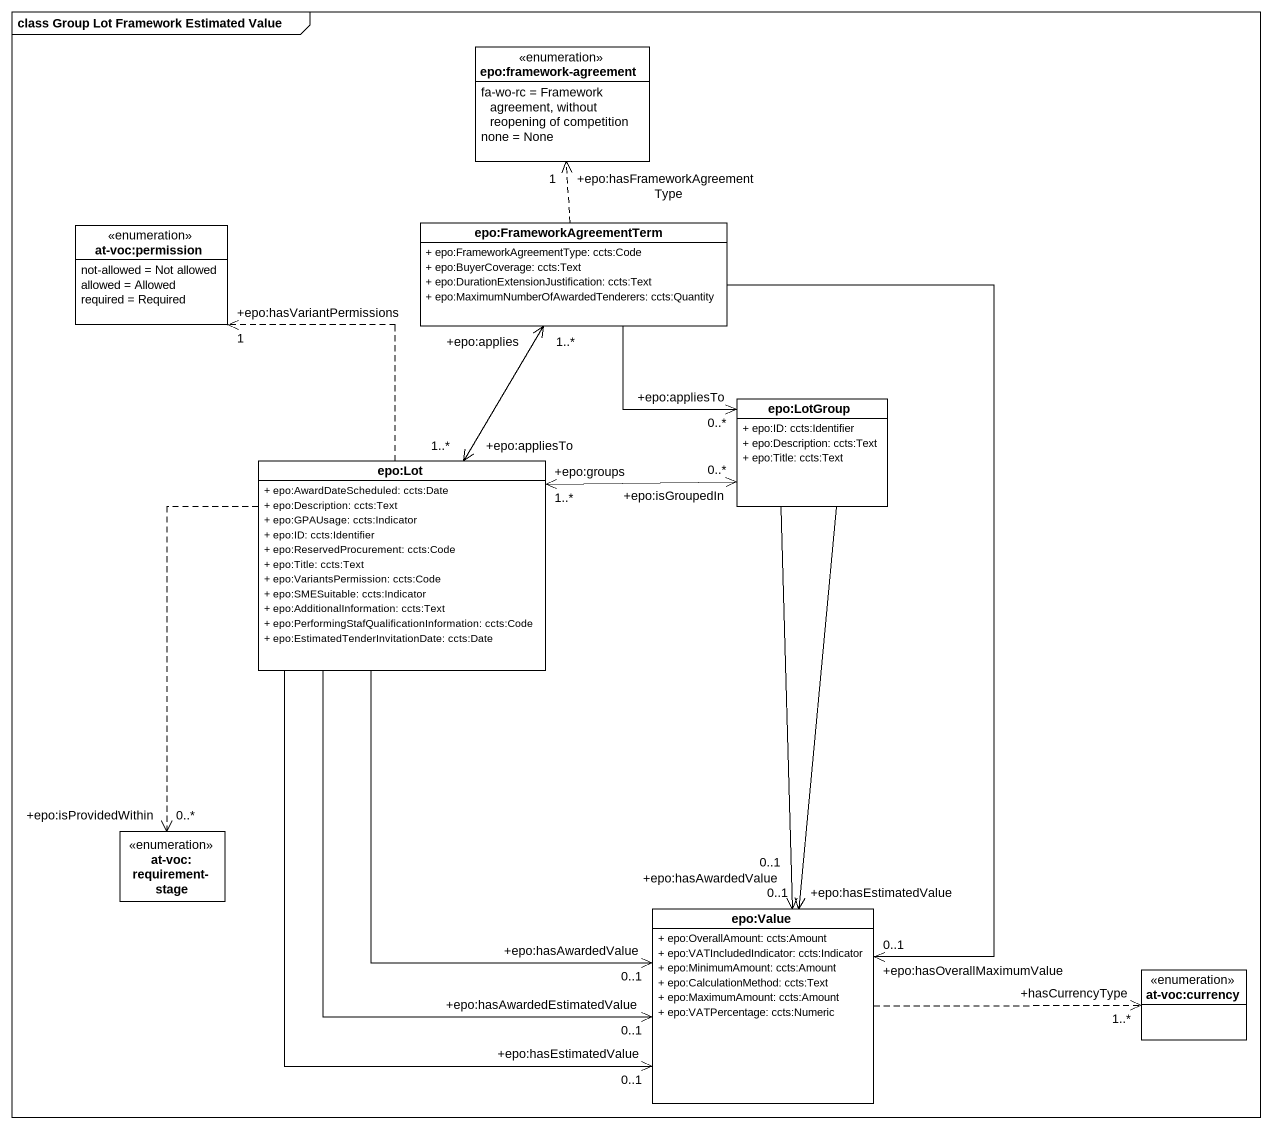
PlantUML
@startuml
mainframe class Group Lot Framework Estimated Value
hide circle
hide empty members
skinparam classAttributeIconSize 0
enum "epo:framework-agreement" as epo_framework_agreement {
  fa-wo-rc = Framework agreement, without reopening of competition
  none = None
}
enum "at-voc:permission" as at_voc_permission {
  not-allowed = Not allowed
  allowed = Allowed
  required = Required
}
class "epo:FrameworkAgreementTerm" as epo_FrameworkAgreementTerm {
  + epo:FrameworkAgreementType: ccts:Code
  + epo:BuyerCoverage: ccts:Text
  + epo:DurationExtensionJustification: ccts:Text
  + epo:MaximumNumberOfAwardedTenderers: ccts:Quantity
}
class "epo:LotGroup" as epo_LotGroup {
  + epo:ID: ccts:Identifier
  + epo:Description: ccts:Text
  + epo:Title: ccts:Text
}
class "epo:Lot" as epo_Lot {
  + epo:AwardDateScheduled: ccts:Date
  + epo:Description: ccts:Text
  + epo:GPAUsage: ccts:Indicator
  + epo:ID: ccts:Identifier
  + epo:ReservedProcurement: ccts:Code
  + epo:Title: ccts:Text
  + epo:VariantsPermission: ccts:Code
  + epo:SMESuitable: ccts:Indicator
  + epo:AdditionalInformation: ccts:Text
  + epo:PerformingStafQualificationInformation: ccts:Code
  + epo:EstimatedTenderInvitationDate: ccts:Date
}
enum "at-voc:requirement-stage" as at_voc_requirement_stage
class "epo:Value" as epo_Value {
  + epo:OverallAmount: ccts:Amount
  + epo:VATIncludedIndicator: ccts:Indicator
  + epo:MinimumAmount: ccts:Amount
  + epo:CalculationMethod: ccts:Text
  + epo:MaximumAmount: ccts:Amount
  + epo:VATPercentage: ccts:Numeric
}
enum "at-voc:currency" as at_voc_currency
epo_FrameworkAgreementTerm .up.> "+epo:hasFrameworkAgreementType\n1" epo_framework_agreement
epo_FrameworkAgreementTerm --> "+epo:appliesTo\n0..*" epo_LotGroup
epo_FrameworkAgreementTerm "+epo:applies\n1..*" <--> "+epo:appliesTo\n1..*" epo_Lot
epo_FrameworkAgreementTerm --> "+epo:hasOverallMaximumValue\n0..1" epo_Value
epo_LotGroup --> "+epo:hasEstimatedValue\n0..1" epo_Value
epo_LotGroup --> "+epo:hasAwardedValue\n0..1" epo_Value
epo_Lot .up.> "+epo:hasVariantPermissions\n1" at_voc_permission
epo_Lot "+epo:groups\n1..*" <-right-> "+epo:isGroupedIn\n0..*" epo_LotGroup
epo_Lot ..> "+epo:isProvidedWithin\n0..*" at_voc_requirement_stage
epo_Lot --> "+epo:hasAwardedValue\n0..1" epo_Value
epo_Lot --> "+epo:hasEstimatedValue\n0..1" epo_Value
epo_Lot --> "+epo:hasAwardedEstimatedValue\n0..1" epo_Value
epo_Value .right.> "+hasCurrencyType\n1..*" at_voc_currency
@enduml
